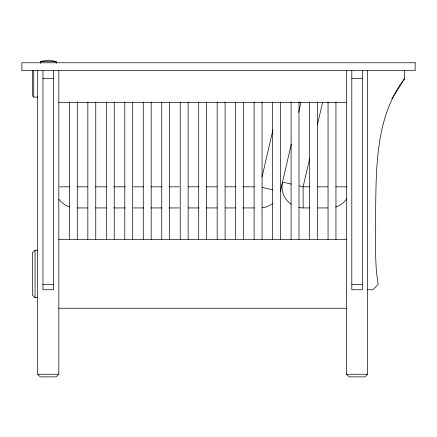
<?xml version="1.0" encoding="UTF-8"?>
<svg xmlns="http://www.w3.org/2000/svg" width="437" height="437" viewBox="0 0 437 437"><rect width="100%" height="100%" fill="white"/><g stroke="black" fill="none" stroke-linecap="round" stroke-linejoin="round"><path stroke-width="0.66" d="M262.058 176.925L272.868 130.073M291.315 144.063L280.346 191.575A21.118 3.13 13 0 0 280.325 191.275M298.624 112.385L300.967 102.231M309.664 158.451L303.114 186.823L303.114 207.941L309.68 207.941M317.431 124.796L322.61 102.356M391.929 98.86L404.591 78.6L404.591 70.685M404.591 78.6C374.837 117.537 376.241 169.545 375.569 216.189C376.148 238.93 374.209 261.976 378.196 284.492L372.914 289.769L367.637 289.769M37.762 250.177L35.047 250.177L32.409 252.815L32.409 295.046L35.047 297.69L37.762 297.69M58.804 70.685L58.804 374.236L56.165 376.874L40.33 376.874L37.686 374.236L37.686 70.685M367.637 70.685L367.637 374.236L364.999 376.874L349.158 376.874L346.519 374.236L346.519 70.685M40.33 63.425L40.33 61.442L48.245 60.126L56.165 61.442L56.165 63.425M40.33 61.442L56.165 61.442M42.968 78.6L53.527 78.6M351.801 78.6L362.36 78.6M32.409 70.685L32.409 95.758L33.725 97.08L37.795 97.08M58.804 102.356L346.519 102.356M59.569 186.823L69.499 186.823M77.311 186.823L87.449 186.823M95.561 186.823L106.371 186.823M113.806 186.823L125.293 186.823M133.405 186.823L143.538 186.823M150.973 186.823L161.783 186.823M169.217 186.823L179.356 186.823M188.139 186.823L198.955 186.823M206.384 186.823L217.2 186.823M225.306 186.823L235.445 186.823M242.879 186.823L254.367 186.823M309.68 186.823L303.114 186.823L299.372 185.96M317.879 186.823L327.723 186.823M335.829 186.823L347.038 186.823M77.311 207.941L87.449 207.941M95.561 207.941L106.371 207.941M113.806 207.941L125.293 207.941M133.405 207.941L143.538 207.941M150.973 207.941L161.783 207.941M169.217 207.941L179.356 207.941M188.139 207.941L198.955 207.941M206.384 207.941L217.2 207.941M225.306 207.941L235.445 207.941M242.879 207.941L254.367 207.941M317.879 207.941L327.723 207.941M58.804 239.618L346.519 239.618M42.968 284.492L53.527 284.492M351.801 284.492L362.36 284.492M58.804 308.249L346.519 308.249M37.686 374.236L58.804 374.236M346.519 374.236L367.637 374.236M291.288 184.097L282.542 182.076A21.118 21.118 0 0 0 291.195 204.254M262.255 187.397L272.743 189.816M362.36 70.685L362.36 289.769L351.801 289.769L351.801 70.685M335.96 101.925L335.96 239.372M328.045 101.925L328.045 239.372M317.486 101.925L317.486 239.372M309.565 101.925L309.565 239.372M299.006 101.925L299.006 239.372M291.091 101.925L291.091 239.372M280.532 101.925L280.532 239.372M272.612 101.925L272.612 239.372M262.053 101.925L262.053 239.372M254.132 101.925L254.132 239.372M243.578 101.925L243.578 239.372M235.658 101.925L235.658 239.372M225.099 101.925L225.099 239.372M217.178 101.925L217.178 239.372M206.625 101.925L206.625 239.372M198.704 101.925L198.704 239.372M188.145 101.925L188.145 239.372M180.224 101.925L180.224 239.372M169.665 101.925L169.665 239.372M161.75 101.925L161.75 239.372M151.191 101.925L151.191 239.372M143.27 101.925L143.27 239.372M132.711 101.925L132.711 239.372M124.796 101.925L124.796 239.372M114.237 101.925L114.237 239.372M106.317 101.925L106.317 239.372M95.758 101.925L95.758 239.372M87.842 101.925L87.842 239.372M77.283 101.925L77.283 239.372M69.363 101.925L69.363 239.372M53.527 70.685L53.527 289.769L42.968 289.769L42.968 70.685M35.047 250.177L35.047 297.69M33.725 70.685L33.725 97.08M69.652 206.98A21.118 21.118 0 0 1 58.902 199.272M272.917 203.352A21.118 21.118 0 0 1 262.003 207.826M303.114 207.941A21.118 21.118 0 0 1 298.826 207.499M346.732 198.83A21.118 21.118 0 0 1 335.671 206.98M415.15 62.764L21.85 62.764L21.85 70.685L415.15 70.685L415.15 62.764"/></g></svg>
